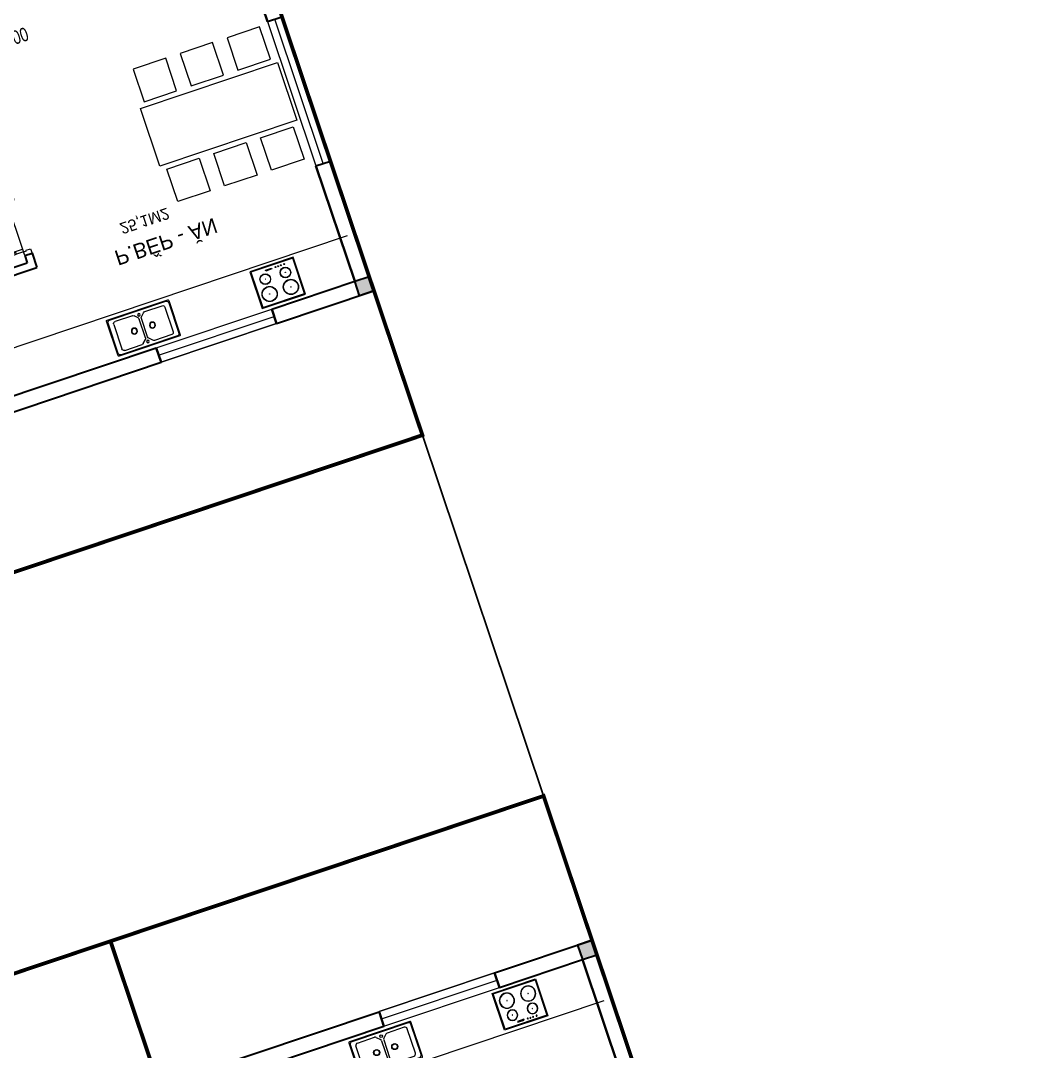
# Model space of a CAD drawing. Header units: metres. Extents: x 568336 to 569219, y 2065964 to 2066430.
# Drawn here: x 568584.36 to 568597.63, y 2066049.7 to 2066063.24 of the extents above; entities that cross this region are included whole.
import ezdxf

# ---------------------------------------------------------------- set-up
doc = ezdxf.new("R2010")
doc.units = ezdxf.units.M
for name, pattern in [('$AUDIT_BAD_LTYPE2', [0]), ('CENTER', [2, 1.25, -0.25, 0.25, -0.25]), ('HIDDEN', [0.375, 0.25, -0.125])]:
    doc.linetypes.add(name, pattern=pattern)
doc.layers.get('0').update_dxf_attribs({"linetype": 'CONTINUOUS'})
doc.layers.get('DEFPOINTS').update_dxf_attribs({"linetype": 'CONTINUOUS'})
for name, color, linetype, lineweight in [('-CENTER', 143, 'CENTER', 13), ('-CONCRETE', 1, 'CONTINUOUS', 35), ('-DOOR', 137, 'CONTINUOUS', 9), ('-FURNITURE', 46, 'CONTINUOUS', 9), ('-STEEL1', 1, 'CONTINUOUS', 35), ('-TEXT', 7, 'CONTINUOUS', 15), ('-WALL', 4, 'CONTINUOUS', 35), ('TEXT25', 2, 'CONTINUOUS', 13)]:
    doc.layers.add(name, color=color, linetype=linetype, lineweight=lineweight)
for name, color, linetype in [('-RANH GIOI LO DAT', 12, 'CONTINUOUS'), ('ChiaLo', 128, 'CENTER'), ('ViaHeS', 32, 'CONTINUOUS')]:
    doc.layers.add(name, color=color, linetype=linetype)
doc.styles.add('1', font='arial.ttf')
doc.styles.add('AVANH', font='', dxfattribs={"width": 0.8})
doc.styles.add('SVN_AVO_thuong', font='')
doc.styles.add('T1', font='', dxfattribs={"height": 200})
doc.styles.get('AVANH').set_extended_font_data('.VnAvantH')
doc.styles.get('SVN_AVO_thuong').set_extended_font_data('SVN-Avo')
doc.styles.get('T1').set_extended_font_data('VNgeometric Light')
doc.dimstyles.new('C_100A3', dxfattribs={"dimscale": 100, "dimtxt": 2.2, "dimasz": 1.2, "dimexe": 1.2, "dimexo": 0, "dimgap": 0.75, "dimtad": 1, "dimdec": 0, "dimzin": 0, "dimdsep": 46, "dimtxsty": 'AVANH', "dimblk": 'ARCHTICK', "dimcen": 0, "dimdle": 1.2, "dimclrd": 256, "dimclre": 256, "dimclrt": 7, "dimadec": 0, "dimazin": 0, "dimtfac": 0.0001, "dimtdec": 0, "dimtix": 1, "dimtmove": 2, "dimatfit": 3, "dimfxl": 1.8, "dimtolj": 1, "dimtzin": 0, "dimarcsym": 0})

# ---------------------------------------------------------------- blocks, each defined once
blk = doc.blocks.new('M4- T2')
at = {"layer": '-RANH GIOI LO DAT', "linetype": 'HIDDEN', "ltscale": 10, "const_width": 50}
blk.add_lwpolyline([(716773, 48541), (722773, 48541), (722773, 28541), (716773, 28541)], close=True, dxfattribs=at)
blk = doc.blocks.new('A$C23F441E4')
at = {"ltscale": 3}
blk.add_lwpolyline([(-300, 0), (-300, -510), (300, -510), (300, 0), (-300, 0)], dxfattribs=at)
for points in [[(-290, -10), (-290, -500), (290, -500), (290, -10)], [(-100, -46), (-15, -46), (-15, -56), (-100, -56)]]:
    blk.add_lwpolyline(points, close=True, dxfattribs=at)
for centre, radius in [((-139, -156), 70), ((-139, -156), 67), ((37, -48), 6.6), ((74, -48), 6.6), ((139, -156), 70), ((139, -156), 67), ((112, -48), 6.6), ((160, -48), 6.6), ((-147, -359), 100), ((-147, -359), 97), ((-139, -156), 2), ((147, -359), 100), ((147, -359), 97), ((139, -156), 2), ((-147, -359), 2), ((147, -359), 2)]:
    blk.add_circle(centre, radius, dxfattribs=at)
blk = doc.blocks.new('A$C14986441')
at = {"ltscale": 3}
for p, q in [((-250, 420), (-250, -420)), ((240, 430), (-240, 430)), ((250, -420), (250, 420)), ((-200, 325), (-200, 87)), ((170, 355), (-170, 355)), ((200, 87), (200, 325)), ((-191, 66), (-149, 24)), ((-128, 15), (128, 15)), ((149, 24), (191, 66)), ((-200, -325), (-200, -87)), ((-191, -66), (-149, -24)), ((-128, -15), (128, -15)), ((149, -24), (191, -66)), ((200, -87), (200, -325)), ((170, -355), (-170, -355)), ((-240, -430), (240, -430))]:
    blk.add_line(p, q, dxfattribs=at)
blk.add_lwpolyline([(240, -390), (240, 390, 0.414214), (210, 420), (-210, 420, 0.414214), (-240, 390), (-240, -390, 0.414214), (-210, -420), (210, -420, 0.414214)], format="xyb", close=True, dxfattribs=at)
for centre, radius in [((0, 125), 40), ((0, 125), 35), ((-186, 0), 17.5), ((185, 0), 17.5), ((0, -125), 40), ((0, -125), 35)]:
    blk.add_circle(centre, radius, dxfattribs=at)
for centre, radius, start, end in [((-240, 420), 10, 90, 180), ((240, 420), 10, 0, 90), ((-170, 325), 30, 90, 180), ((170, 325), 30, 0, 90), ((-170, 87), 30, 180, 225), ((-128, 45), 30, 225, 270), ((128, 45), 30, 270, 315), ((170, 87), 30, 315, 0), ((-170, -87), 30, 135, 180), ((-128, -45), 30, 90, 135), ((128, -45), 30, 45, 90), ((170, -87), 30, 0, 45), ((-170, -325), 30, 180, 270), ((170, -325), 30, 270, 0), ((-240, -420), 10, 180, 270), ((240, -420), 10, 270, 0)]:
    blk.add_arc(centre, radius, start, end, dxfattribs=at)
blk = doc.blocks.new('A$C2896516a')
for points in [[(75, 1386), (525, 1386), (525, 1836), (75, 1836), (75, 1386)], [(725, 1386), (1175, 1386), (1175, 1836), (725, 1836), (725, 1386)], [(1375, 1386), (1825, 1386), (1825, 1836), (1375, 1836), (1375, 1386)], [(75, 450), (525, 450), (525, 0), (75, 0), (75, 450)], [(725, 450), (1175, 450), (1175, 0), (725, 0), (725, 450)], [(1375, 450), (1825, 450), (1825, 0), (1375, 0), (1375, 450)]]:
    blk.add_lwpolyline(points)
blk.add_lwpolyline([(0, 518), (1900, 518), (1900, 1318), (0, 1318)], close=True)
blk = doc.blocks.new('*U150')
at = {"linetype": '$AUDIT_BAD_LTYPE2'}
for p, q in [((70, 100), (70, 600)), ((90, 600), (90, 100))]:
    blk.add_line(p, q, dxfattribs=at)
for points in [[(50, 600), (90, 600), (90, 700), (50, 700), (50, 600)], [(50, 603), (50, 100)], [(50, 100), (90, 100), (90, 0), (50, 0), (50, 100)]]:
    blk.add_lwpolyline(points)
for points in [[(118, 495), (118, 664), (90, 664), (90, 636), (113, 636), (113, 495)], [(0, 0), (50, 0), (50, -40), (60, -40), (60, -100), (0, -100)], [(800, 0), (750, 0), (750, -40), (740, -40), (740, -100), (800, -100)]]:
    blk.add_lwpolyline(points, close=True)
at = {"linetype": '$AUDIT_BAD_LTYPE2', "ltscale": 0.3}
blk.add_arc((50, 0), 700, 0, 90, dxfattribs=at)
blk = doc.blocks.new('A$C5C575821')
at = {"layer": '-CONCRETE'}
h = blk.add_hatch(color=256, dxfattribs=at)
h.dxf.hatch_style = 1
h.paths.add_polyline_path([(0, 200), (0, 0), (200, 0), (200, 200)])
blk.add_lwpolyline([(0, 0), (200, 0), (200, 200), (0, 200)], close=True, dxfattribs=at)
blk = doc.blocks.new('TRUC M8')
at = {"layer": '-WALL'}
for p in [(-200, 14600), (5600, 14600), (-200, 9000), (5600, 9000), (-200, 4300), (5600, 4300), (-200, -200), (5600, -200)]:
    blk.add_blockref('A$C5C575821', p, dxfattribs=at)
blk = doc.blocks.new('_ArchTick')
at = {"color": 0, "linetype": 'ByBlock', "const_width": 0.15}
blk.add_lwpolyline([(-0.5, -0.5), (0.5, 0.5)], dxfattribs=at)
blk = doc.blocks.new('*D177')
at = {"layer": '-WALL', "lineweight": -2, "transparency": 16777216}
for p, q in [((206418, -221070), (206418, -223938)), ((202518, -221262), (202518, -223938)), ((202398, -223818), (206538, -223818))]:
    blk.add_line(p, q, dxfattribs=at)
at = {"layer": 'DEFPOINTS', "color": 0, "transparency": 16777216}
for p in [(206418, -221070), (202518, -221262), (206418, -223818)]:
    blk.add_point(p, dxfattribs=at)
at = {"layer": '-WALL', "lineweight": -2, "transparency": 16777216, "xscale": 120, "yscale": 120, "zscale": 120, "rotation": 180}
blk.add_blockref('_ArchTick', (202518, -223818), dxfattribs=at)
at = {"layer": '-WALL', "lineweight": -2, "transparency": 16777216, "xscale": 120, "yscale": 120, "zscale": 120}
blk.add_blockref('_ArchTick', (206418, -223818), dxfattribs=at)
at = {"layer": '-WALL', "color": 7, "transparency": 16777216, "insert": (204468, -223629), "char_height": 220, "attachment_point": 5, "style": 'AVANH', "bg_fill": 3, "box_fill_scale": 1.1, "bg_fill_color": 256, "bg_fill_true_color": 13158600, "bg_fill_transparency": 0}
blk.add_mtext('\\A1;3900', dxfattribs=at)
blk = doc.blocks.new('M8-T2')
at = {"layer": '-DOOR'}
for p, q in [((203667.9, -219762.2), (203668.1, -219562.2)), ((203668.1, -219562.2), (205268.3, -219562.2)), ((203668.1, -219662.2), (205268.3, -219662.2)), ((203668.1, -219762.2), (205268.3, -219762.2))]:
    blk.add_line(p, q, dxfattribs=at)
for points in [[(203667.9, -219762.2), (205268, -219762.5), (205268, -219562.5), (203667.9, -219562.2)], [(206518, -221361.9), (206518, -223362.2)], [(202418.1, -221462.1), (202418.1, -222262.1)]]:
    blk.add_lwpolyline(points, dxfattribs=at)
blk.add_lwpolyline([(206418, -221361.9), (206618, -221361.9), (206618, -223362.2), (206418, -223362.2)], close=True, dxfattribs=at)
at = {"layer": '-FURNITURE'}
blk.add_line((200718.1, -220362.3), (206518, -220362.3), dxfattribs=at)
at = {"layer": '-RANH GIOI LO DAT', "linetype": 'HIDDEN', "ltscale": 10, "const_width": 50}
blk.add_lwpolyline([(200617.9, -217562.3), (206617.8, -217562.3), (206617.9, -237562.3), (200617.9, -237562.3)], close=True, dxfattribs=at)
at = {"layer": '-WALL'}
for p, q in [((200617.9, -219562.3), (203667.7, -219562.3)), ((203667.7, -219562.3), (203667.7, -219762.3)), ((203667.9, -219762.2), (203667.9, -219562.2)), ((205268, -219762.5), (205268.1, -219562.3)), ((205268.1, -219562.3), (206618, -219562.3)), ((205268.1, -219562.3), (205268.1, -219762.3)), ((200718.1, -219762.3), (203667.7, -219762.3)), ((205268.1, -219762.3), (206418, -219762.2)), ((206418, -221361.9), (206418, -219762.2)), ((206418, -219762.3), (206418, -221361.9)), ((200718.1, -221262.1), (202518.1, -221262.1)), ((202518.1, -221462.1), (202518.1, -221262.1)), ((200718.1, -221362.1), (202418.1, -221362.1)), ((202418.1, -221462.1), (202418.1, -221362.1)), ((202418.1, -221462.1), (202518.1, -221462.1)), ((206418, -223362.2), (206418.5, -226342.2)), ((206418, -225162.3), (206418, -223362.2))]:
    blk.add_line(p, q, dxfattribs=at)
for points in [[(206417.6, -221361.9), (206618, -221361.9), (206618, -219562.3)], [(206417.6, -223362.2), (206618, -223362.2), (206618.5, -226342.2), (206418.1, -226342.2)]]:
    blk.add_lwpolyline(points, dxfattribs=at)
at = {"layer": '-DOOR', "xscale": -1, "rotation": 90}
blk.add_blockref('*U150', (202418.1, -221462.1), dxfattribs=at)
at = {"layer": '-FURNITURE', "rotation": 269.9999999999999}
blk.add_blockref('A$C14986441', (203591.8, -220062.3), dxfattribs=at)
at = {"layer": '-FURNITURE', "xscale": -1, "rotation": 180}
blk.add_blockref('A$C23F441E4', (205452.7, -220318.3), dxfattribs=at)
at = {"layer": '-FURNITURE'}
blk.add_blockref('A$C2896516a', (204471.6, -223330), dxfattribs=at)
at = {"layer": '-STEEL1'}
blk.add_blockref('TRUC M8', (200817.9, -234362.4), dxfattribs=at)
at = {"layer": '-TEXT', "style": '1', "width": 0.75}
blk.add_text('+3.900', height=179.96, dxfattribs=at).set_placement((202801.3, -224308.5))
at = {"layer": 'TEXT25'}
for s, height, rotation, style, p in [('P.BẾP - ĂN', 200, 360, 'SVN_AVO_thuong', (203535.4, -221143.9)), ('25,1M2', 150, 0, 'T1', (203719.3, -221466.4))]:
    blk.add_text(s, height=height, rotation=rotation, dxfattribs=dict(at, style=style)).set_placement(p)
at = {"layer": '-WALL', "color": 1}
dim = blk.add_linear_dim(base=(206418, -223818), p1=(202518.1, -221262.1), p2=(206418, -221070.4), dimstyle='C_100A3', override={"dimtfill": 1}, dxfattribs=at)
dim.commit()
dim.dimension.update_dxf_attribs({"geometry": '*D177', "text_midpoint": (204468, -223629.3)})

msp = doc.modelspace()

# ---------------------------------------------------------------- linework, layer by layer
at = {"layer": 'ChiaLo', "ltscale": 5}
for points in [[(568583.279, 2066076.755), (568589.642, 2066057.794), (568528.296, 2066037.207)], [(568529.663, 2066032.391), (568591.233, 2066053.054), (568597.596, 2066034.093)], [(568585.545, 2066051.145), (568591.908, 2066032.184)]]:
    msp.add_lwpolyline(points, dxfattribs=at)
at = {"layer": 'ViaHeS'}
msp.add_lwpolyline([(568591.233, 2066053.054), (568589.642, 2066057.794), (568528.296, 2066037.207), (568529.663, 2066032.391)], close=True, dxfattribs=at)

# ---------------------------------------------------------------- next in the draw order: block references
at = {"layer": '-CENTER', "color": 2, "true_color": 0xf1eb1f, "xscale": -0.001, "yscale": 0.001, "zscale": 0.001, "rotation": 18.55170734854561}
msp.add_blockref('M4- T2', (569280.515, 2066233.175), dxfattribs=at)
at = {"layer": '-WALL', "color": 2, "true_color": 0xf1eb1f, "xscale": -0.001, "yscale": 0.001, "zscale": 0.001, "rotation": 198.5516401779939}
msp.add_blockref('M8-T2', (568462.98, 2065785.8), dxfattribs=at)

# ---------------------------------------------------------------- next in the draw order: block references
at = {"layer": '-WALL', "color": 2, "true_color": 0xf1eb1f, "xscale": 0.001, "yscale": 0.001, "zscale": 0.001, "rotation": 18.55135928507137}
msp.add_blockref('M8-T2', (568326.133, 2066193.575), dxfattribs=at)

doc.saveas('drawing.dxf')
